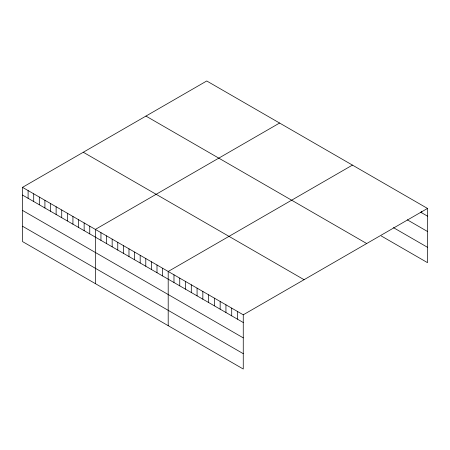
<?xml version="1.0" encoding="UTF-8"?>
<svg xmlns="http://www.w3.org/2000/svg" width="450" height="450" viewBox="0 0 450 450"><rect width="100%" height="100%" fill="white"/><g stroke="black" fill="none" stroke-linecap="round" stroke-linejoin="round"><path stroke-width="0.67" d="M22.5 187.346L243.259 314.803L243.259 369.022L22.5 241.566L22.5 187.346L206.741 80.978L427.5 208.434L427.5 262.654L381.308 235.986M279.591 123.036L95.349 229.404L95.349 283.629M352.44 165.099L168.199 271.468L168.199 325.688M243.259 314.803L427.5 208.434M420.57 212.147L427.5 216.146M407.289 219.825L427.5 231.491M393.435 227.638L427.5 247.303M145.941 116.078L366.699 243.534M83.301 152.246L304.059 279.697M22.5 195.064L243.259 322.515M22.5 210.409L243.259 337.866M22.5 226.221L243.259 353.678M421.729 211.41L421.729 212.811M237.487 311.468L237.487 319.179M231.711 308.137L231.711 315.849M225.939 304.802L225.939 312.514M220.162 301.466L220.162 309.184M214.391 298.136L214.391 305.848M208.62 294.801L208.62 302.512M202.843 291.465L202.843 299.183M197.072 288.135L197.072 295.847M191.295 284.799L191.295 292.517M185.524 281.469L185.524 289.181M179.747 278.134L179.747 285.846M173.976 274.798L173.976 282.516M162.596 268.234L162.596 275.946M156.994 264.994L156.994 272.711M151.391 261.759L151.391 269.477M145.783 258.525L145.783 266.237M140.181 255.291L140.181 263.002M134.578 252.056L134.578 259.768M128.976 248.822L128.976 256.534M123.367 245.582L123.367 253.299M117.765 242.347L117.765 250.065M112.163 239.113L112.163 246.825M106.56 235.879L106.56 243.591M100.952 232.644L100.952 240.356M89.747 226.17L89.747 233.888M84.144 222.936L84.144 230.648M78.536 219.701L78.536 227.413M72.934 216.467L72.934 224.179M67.331 213.232L67.331 220.944M61.729 209.993L61.729 217.71M56.121 206.758L56.121 214.476M50.518 203.524L50.518 211.236M44.916 200.289L44.916 208.001M39.313 197.055L39.313 204.767M33.705 193.821L33.705 201.532M28.102 190.581L28.102 198.298"/></g></svg>
